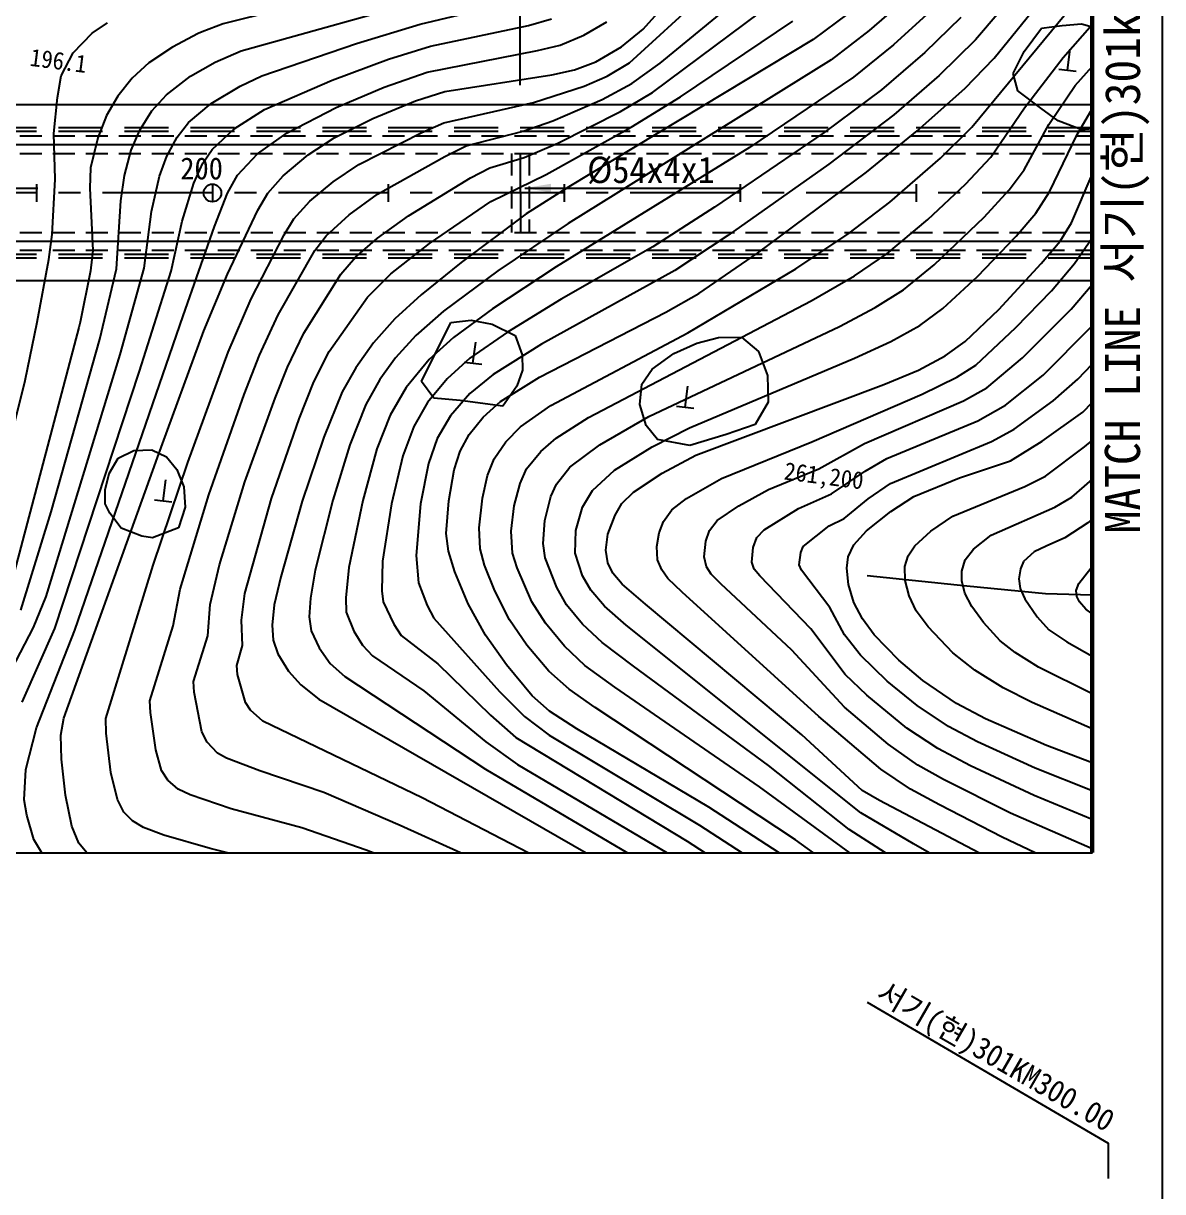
# Model space of a CAD drawing. Header units: millimetres. Extents: x 1510 to 2306, y 1103 to 1807.
# Drawn here: x 2176.4 to 2305.9, y 1363.4 to 1496.2 of the extents above; entities that cross this region are included whole.
import ezdxf
from ezdxf.enums import TextEntityAlignment as Align
from ezdxf.xclip import XClip

# ---------------------------------------------------------------- set-up
doc = ezdxf.new("R2010")
doc.units = ezdxf.units.MM
doc.header["$LTSCALE"] = 10
doc.header["$MEASUREMENT"] = 0
doc.header["$XCLIPFRAME"] = 2
for name, pattern in [('A-CENTR01', [2, 1.25, -0.25, 0.25, -0.25]), ('CENTER', [2, 1.25, -0.25, 0.25, -0.25]), ('DASHED', [0.75, 0.5, -0.25]), ('HIDDEN', [0.375, 0.25, -0.125])]:
    doc.linetypes.add(name, pattern=pattern)
for name, color, linetype in [('TN-MACL', 6, 'A-CENTR01'), ('TZ-BASE', 253, 'Continuous'), ('TZ-CABL', 4, 'Continuous'), ('TZ-LEAL', 1, 'Continuous'), ('TZ-LEAT', 3, 'Continuous')]:
    doc.layers.add(name, color=color, linetype=linetype)
doc.layers.add('TX-PAPR', color=2, linetype='Continuous', plot=False)
doc.styles.add('HANA', font='GulimChe.ttf')
doc.styles.get("Standard").update_dxf_attribs({"font": 'GulimChe.ttf'})
doc.linetypes.add('ZIGZAG', pattern='A,0.0001,-0.2,[131,ltypeshp.shx,S=0.2,R=0,X=-0.2,Y=0],-0.4,[131,ltypeshp.shx,S=0.2,R=180,X=0.2,Y=0],-0.2', length=0.8001)
doc.dimstyles.get("Standard").update_dxf_attribs({"dimtxt": 0.18, "dimasz": 0.18, "dimexe": 0.18, "dimexo": 0.0625, "dimgap": 0.09, "dimtad": 0, "dimtih": 1, "dimtoh": 1, "dimdec": 4, "dimzin": 0, "dimdsep": 46, "dimtxsty": 'Standard', "dimcen": 0.09, "dimadec": 0, "dimazin": 0, "dimtfac": 1, "dimtdec": 4, "dimtofl": 0, "dimtmove": 0, "dimatfit": 3, "dimfxl": 0, "dimtolj": 1, "dimtzin": 0, "dimarcsym": 0})

# ---------------------------------------------------------------- blocks, each defined once
blk = doc.blocks.new('JD-DHDH6EF4KJ')
at = {"layer": 'TZ-BASE'}
for p, q in [((650.91, 14.74, 188), (670.45, 30.84, 188)), ((648.95, 18.62, 190), (657.01, 27.56, 190)), ((626.15, 25.45, 195), (601.24, 19.24, 195)), ((647.41, 14.79, 189), (658.84, 25.27, 189)), ((603.26, 16.15, 194), (633.25, 24.53, 194)), ((686.33, 7.49, 179), (700, 24.05, 179)), ((688.87, 15.33, 180), (696.03, 24.14, 180)), ((680.16, 23.27, 184), (674.64, 18.46, 184)), ((623.62, 19.19, 193), (634.63, 21.8, 193)), ((650.02, 11.42, 187), (664.14, 21.92, 187)), ((682.45, 21.42, 183), (677.42, 16.84, 183)), ((672.26, 20.41, 185), (668.28, 17.46, 185)), ((685.07, 19.94, 182), (680.98, 15.95, 182)), ((689.42, 20.57, 181), (686.73, 17.39, 181)), ((586.32, 18.17, 196), (588.08, 19.32, 196)), ((601.24, 19.24, 195), (598.85, 18.3, 195)), ((616.38, 17, 193), (623.62, 19.19, 193)), ((624.81, 16.68, 192), (635.92, 19.02, 192)), ((635.92, 19.02, 192), (638.54, 19.79, 192)), ((642.23, 17.92, 191), (644.83, 19.44, 191)), ((646.49, 16.62, 190), (648.95, 18.62, 190)), ((653.2, 10.94, 186), (665.97, 19.54, 186)), ((692.26, 16.09, 177.11), (694.24, 18.75, 177.11)), ((694.24, 18.75, 177.11), (696.6, 19.02, 177.11)), ((696.6, 19.02, 177.11), (698.79, 19.24, 177.11)), ((696.73, 15.41, 178), (700, 19.16, 178)), ((698.79, 19.24, 177.11), (700, 18.89, 177.11)), ((584.19, 15.91, 196), (586.32, 18.17, 196)), ((598.38, 18.12, 195), (595.46, 16.57, 195)), ((598.85, 18.3, 195), (598.38, 18.12, 195)), ((639.53, 16.81, 191), (642.23, 17.92, 191)), ((668.28, 17.46, 185), (640.5, 0.69, 185)), ((674.64, 18.46, 184), (670.33, 15.15, 184)), ((686.73, 17.39, 181), (682.62, 13.36, 181)), ((595.46, 16.57, 195), (592.78, 14.81, 195)), ((600.3, 14.86, 194), (603.26, 16.15, 194)), ((605.63, 13.3, 193), (616.38, 17, 193)), ((620.02, 15.21, 192), (624.81, 16.68, 192)), ((624.43, 13.74, 191), (636.96, 16.18, 191)), ((636.96, 16.18, 191), (639.53, 16.81, 191)), ((643.59, 14.9, 190), (646.49, 16.62, 190)), ((677.42, 16.84, 183), (672.88, 13.17, 183)), ((680.98, 15.95, 182), (676.05, 11.72, 182)), ((691.02, 13.58, 177.11), (692.26, 16.09, 177.11)), ((697.21, 13.96, 176.77), (697.52, 16.34, 176.77)), ((582.82, 13.33, 196), (584.19, 15.91, 196)), ((592.78, 14.81, 195), (590.88, 13.06, 195)), ((597.51, 13.26, 194), (600.3, 14.86, 194)), ((613.63, 12.83, 192), (620.02, 15.21, 192)), ((670.33, 15.15, 184), (640.45, -3.49, 184)), ((641.15, 13.98, 190), (643.59, 14.9, 190)), ((644.87, 13.28, 189), (647.41, 14.79, 189)), ((647.69, 12.45, 188), (650.91, 14.74, 188)), ((685.52, 11.87, 180), (688.87, 15.33, 180)), ((692.33, 9.67, 178), (696.73, 15.41, 178)), ((582.39, 10.85, 196), (582.82, 13.33, 196)), ((603.14, 12.13, 193), (605.63, 13.3, 193)), ((619.52, 12.03, 191), (624.43, 13.74, 191)), ((626.43, 11.55, 190), (638.57, 13.41, 190)), ((638.57, 13.41, 190), (641.15, 13.98, 190)), ((682.62, 13.36, 181), (677.46, 8.89, 181)), ((691.54, 11.59, 177.11), (691.02, 13.58, 177.11)), ((696.22, 14.09, 176.77), (698.2, 13.84, 176.77)), ((698.09, 12.23, 177), (700, 14.36, 177)), ((590.88, 13.06, 195), (589.25, 10.99, 195)), ((594.79, 11.17, 194), (597.51, 13.26, 194)), ((599.87, 10.17, 193), (603.14, 12.13, 193)), ((605.93, 9.49, 192), (613.63, 12.83, 192)), ((614.08, 9.71, 191), (619.52, 12.03, 191)), ((636.49, 10.29, 189), (642.27, 12.14, 189)), ((642.27, 12.14, 189), (644.87, 13.28, 189)), ((644.3, 10.62, 188), (647.69, 12.45, 188)), ((672.88, 13.17, 183), (661.05, 5.15, 183)), ((695.1, 7.79, 177), (698.09, 12.23, 177)), ((581.98, 6.76, 196), (582.39, 10.85, 196)), ((589.25, 10.99, 195), (587.98, 8.79, 195)), ((593.11, 9.32, 194), (594.79, 11.17, 194)), ((623.09, 10.46, 190), (626.43, 11.55, 190)), ((646.41, 9.27, 187), (650.02, 11.42, 187)), ((647.61, 7.48, 186), (653.2, 10.94, 186)), ((676.05, 11.72, 182), (669.55, 6.89, 182)), ((680.1, 7.05, 180), (685.52, 11.87, 180)), ((694.19, 9.65, 177.11), (691.54, 11.59, 177.11)), ((700, 10), (429.86, 10)), ((700, 10), (429.86, 10)), ((591.74, 7.12, 194), (593.11, 9.32, 194)), ((597.29, 8.01, 193), (599.87, 10.17, 193)), ((602.48, 7.27, 192), (605.93, 9.49, 192)), ((608.49, 6.85, 191), (614.08, 9.71, 191)), ((618.25, 8.48, 190), (623.09, 10.46, 190)), ((626.31, 7.98, 189), (636.49, 10.29, 189)), ((638.71, 8.2, 188), (644.3, 10.62, 188)), ((688.49, 4.06, 178), (692.33, 9.67, 178)), ((696.13, 8.18, 177.11), (694.19, 9.65, 177.11)), ((698.26, 6.55, 176), (700, 9.55, 176)), ((587.98, 8.79, 195), (586.99, 6.26, 195)), ((595.98, 6.35, 193), (597.29, 8.01, 193)), ((613.83, 6.27, 190), (618.25, 8.48, 190)), ((623.8, 6.86, 189), (626.31, 7.98, 189)), ((635.31, 7.04, 188), (638.71, 8.2, 188)), ((639.27, 5.66, 187), (646.41, 9.27, 187)), ((677.46, 8.89, 181), (670.08, 3.28, 181)), ((698.83, 7.18, 177.11), (696.13, 8.18, 177.11)), ((582.12, 1.57, 196), (581.98, 6.76, 196)), ((590.77, 4.85, 194), (591.74, 7.12, 194)), ((599.96, 4.95, 192), (602.48, 7.27, 192)), ((605.14, 4.43, 191), (608.49, 6.85, 191)), ((616.66, 3.24, 189), (623.8, 6.86, 189)), ((628.84, 5.35, 188), (635.31, 7.04, 188)), ((637.96, 2.11, 186), (647.61, 7.48, 186)), ((669.55, 6.89, 182), (657.09, -1.62, 182)), ((674.35, 2.35, 180), (680.1, 7.05, 180)), ((682.76, 3.95, 179), (686.33, 7.49, 179)), ((692.26, 2.62, 177), (695.1, 7.79, 177)), ((700, 7.3, 177.11), (698.83, 7.18, 177.11)), ((586.99, 6.26, 195), (586.13, 2.85, 195)), ((594.81, 4.2, 193), (595.98, 6.35, 193)), ((610.9, 4.32, 190), (613.83, 6.27, 190)), ((626.41, 4.16, 188), (628.84, 5.35, 188)), ((635.45, 4.04, 187), (639.27, 5.66, 187)), ((695.17, 0.12, 176), (698.26, 6.55, 176)), ((590, 1.97, 194), (590.77, 4.85, 194)), ((593.99, 1.89, 193), (594.81, 4.2, 193)), ((598.92, 3.37, 192), (599.96, 4.95, 192)), ((602.84, 2.04, 191), (605.14, 4.43, 191)), ((608.05, 1.95, 190), (610.9, 4.32, 190)), ((618.77, -0.14, 188), (626.41, 4.16, 188)), ((631.54, 2.85, 187), (635.45, 4.04, 187)), ((661.05, 5.15, 183), (639.09, -8.41, 183)), ((685.62, 0.98, 178), (688.49, 4.06, 178)), ((586.13, 2.85, 195), (586.05, 0.54, 195)), ((597.88, 1.11, 192), (598.92, 3.37, 192)), ((613.73, 1.28, 189), (616.66, 3.24, 189)), ((629.35, 1.73, 187), (631.54, 2.85, 187)), ((670.08, 3.28, 181), (658.6, -4.83, 181)), ((677.02, -1.03, 179), (682.76, 3.95, 179)), ((581.77, -4.72, 196), (582.12, 1.57, 196)), ((589.6, -0.89, 194), (590, 1.97, 194)), ((593.09, -2.09, 193), (593.99, 1.89, 193)), ((601.7, -0.03, 191), (602.84, 2.04, 191)), ((606.32, -0.02, 190), (608.05, 1.95, 190)), ((622.29, -2.59, 187), (629.35, 1.73, 187)), ((631.66, -0.98, 186), (637.96, 2.11, 186)), ((661.95, -6.85, 180), (674.35, 2.35, 180)), ((690.56, 0.34, 177), (692.26, 2.62, 177)), ((697.66, -3.41, 175), (700, 2.11, 175)), ((580, 1), (580, -1)), ((586.05, 0.54, 195), (586.41, -6.55, 195)), ((596.58, -3.19, 192), (597.88, 1.11, 192)), ((600, 1), (600, -1)), ((611.09, -0.93, 189), (613.73, 1.28, 189)), ((620, 1), (620, -1)), ((640.5, 0.69, 185), (635.68, -2.38, 185)), ((640, 1), (640, -1)), ((660, 1), (660, -1)), ((680, 1), (680, -1)), ((681.31, -3.03, 178), (685.62, 0.98, 178)), ((687.75, -2.74, 177), (690.56, 0.34, 177)), ((693.62, -2.28, 176), (695.17, 0.12, 176)), ((589.11, -8.63, 194), (589.6, -0.89, 194)), ((600.24, -3.81, 191), (601.7, -0.03, 191)), ((605.18, -1.97, 190), (606.32, -0.02, 190)), ((609.24, -2.96, 189), (611.09, -0.93, 189)), ((615.56, -2.47, 188), (618.77, -0.14, 188)), ((624.69, -5.73, 186), (631.66, -0.98, 186)), ((672.38, -4.58, 179), (677.02, -1.03, 179)), ((592.23, -8.55, 193), (593.09, -2.09, 193)), ((601.73, -9.23, 190), (605.18, -1.97, 190)), ((612.93, -4.87, 188), (615.56, -2.47, 188)), ((618.75, -5.13, 187), (622.29, -2.59, 187)), ((635.68, -2.38, 185), (628.29, -7.89, 185)), ((657.09, -1.62, 182), (650.07, -6.11, 182)), ((691.38, -4.93, 176), (693.62, -2.28, 176)), ((595.3, -8.91, 192), (596.58, -3.19, 192)), ((596.66, -13.96, 191), (600.24, -3.81, 191)), ((608.15, -4.78, 189), (609.24, -2.96, 189)), ((640.45, -3.49, 184), (632.43, -8.85, 184)), ((676.66, -6.93, 178), (681.31, -3.03, 178)), ((682.04, -8.19, 177), (687.75, -2.74, 177)), ((696.36, -5.48, 175), (697.66, -3.41, 175)), ((581.41, -7.55, 196), (581.77, -4.72, 196)), ((604.41, -12.03, 189), (608.15, -4.78, 189)), ((611.63, -6.55, 188), (612.93, -4.87, 188)), ((616.27, -7.3, 187), (618.75, -5.13, 187)), ((658.6, -4.83, 181), (652.56, -8.8, 181)), ((666.32, -8.64, 179), (672.38, -4.58, 179)), ((686.97, -9.51, 176), (691.38, -4.93, 176)), ((698, -8.01, 174), (700, -5.12, 174)), ((586.41, -6.55, 195), (586.16, -8.85, 195)), ((607.47, -13.87, 188), (611.63, -6.55, 188)), ((620.27, -9.19, 186), (624.69, -5.73, 186)), ((650.07, -6.11, 182), (639.63, -12.06, 182)), ((694.21, -8.01, 175), (696.36, -5.48, 175)), ((580.1, -14.68, 196), (581.41, -7.55, 196)), ((614.61, -9.23, 187), (616.27, -7.3, 187)), ((628.29, -7.89, 185), (623.72, -11.58, 185)), ((655.29, -11.43, 180), (661.95, -6.85, 180)), ((672.99, -9.43, 178), (676.66, -6.93, 178)), ((586.16, -8.85, 195), (584.96, -14.68, 195)), ((587.22, -16.61, 194), (589.11, -8.63, 194)), ((589.51, -18.35, 193), (592.23, -8.55, 193)), ((591.71, -20.26, 192), (595.3, -8.91, 192)), ((599.01, -15.69, 190), (601.73, -9.23, 190)), ((610.4, -15.95, 187), (614.61, -9.23, 187)), ((617.62, -11.85, 186), (620.27, -9.19, 186)), ((632.43, -8.85, 184), (626.29, -13.44, 184)), ((639.09, -8.41, 183), (631.83, -13.16, 183)), ((652.56, -8.8, 181), (637.41, -17.2, 181)), ((654.03, -15.92, 179), (666.32, -8.64, 179)), ((678.57, -11, 177), (682.04, -8.19, 177)), ((689.38, -13.24, 175), (694.21, -8.01, 175)), ((695.4, -11.13, 174), (698, -8.01, 174)), ((700, -10), (429.43, -10)), ((700, -10), (429.43, -10)), ((668.08, -12.26, 178), (672.99, -9.43, 178)), ((683.05, -13.13, 176), (686.97, -9.51, 176)), ((697.61, -13.22, 173), (700, -10.39, 173)), ((613.29, -18.04, 186), (617.62, -11.85, 186)), ((623.72, -11.58, 185), (620.74, -14.3, 185)), ((651.56, -13.55, 180), (655.29, -11.43, 180)), ((675.33, -13.04, 177), (678.57, -11, 177)), ((691.35, -15.28, 174), (695.4, -11.13, 174)), ((601.79, -18.11, 189), (604.41, -12.03, 189)), ((631.83, -13.16, 183), (627.39, -16.43, 183)), ((639.63, -12.06, 182), (633.55, -15.81, 182)), ((642.76, -25.51, 178), (668.08, -12.26, 178)), ((671.27, -15.17, 177), (675.33, -13.04, 177)), ((680.43, -15.05, 176), (683.05, -13.13, 176)), ((685.59, -16.88, 175), (689.38, -13.24, 175)), ((692.1, -18.75, 173), (697.61, -13.22, 173)), ((584.38, -49.72, 191), (596.66, -13.96, 191)), ((605.36, -18.43, 188), (607.47, -13.87, 188)), ((620.74, -14.3, 185), (618.31, -17.04, 185)), ((626.29, -13.44, 184), (623.14, -16.2, 184)), ((627.11, -14.73, 179.95), (629.4, -14.46, 179.95)), ((629.4, -14.46, 179.95), (631.8, -14.91, 179.95)), ((637.18, -20.94, 180), (651.56, -13.55, 180)), ((584.83, -15.3, 195), (577.15, -44.27, 195)), ((578.73, -21.32, 196), (580.1, -14.68, 196)), ((584.96, -14.68, 195), (584.83, -15.3, 195)), ((593.75, -30.06, 190), (599.01, -15.69, 190)), ((623.78, -21.42, 179.95), (627.11, -14.73, 179.95)), ((633.55, -15.81, 182), (629.28, -18.79, 182)), ((631.8, -14.91, 179.95), (634.42, -16.2, 179.95)), ((638.48, -24.17, 179), (654.03, -15.92, 179)), ((649.62, -25.41, 177), (671.27, -15.17, 177)), ((677.14, -16.89, 176), (680.43, -15.05, 176)), ((686.8, -19.56, 174), (691.35, -15.28, 174)), ((694.42, -20.71, 172), (699.82, -15.31, 172)), ((699.82, -15.31, 172), (700, -15.1, 172)), ((581.67, -36.26, 194), (587.22, -16.61, 194)), ((608.52, -19.8, 187), (610.4, -15.95, 187)), ((618.31, -17.04, 185), (616.29, -19.87, 185)), ((623.14, -16.2, 184), (620.83, -18.75, 184)), ((627.39, -16.43, 183), (624.65, -18.93, 183)), ((629.62, -19.35, 182.29), (629.93, -16.97, 182.29)), ((637.41, -17.2, 181), (631.92, -20.64, 181)), ((634.42, -16.2, 179.95), (635.2, -18.41, 179.95)), ((652.47, -18.25, 175.07), (655.05, -17.09, 175.07)), ((655.05, -17.09, 175.07), (657.54, -16.42, 175.07)), ((657.54, -16.42, 175.07), (660.13, -16.41, 175.07)), ((660.13, -16.41, 175.07), (662.06, -18.01, 175.07)), ((672.98, -18.79, 176), (677.14, -16.89, 176)), ((683.29, -18.53, 175), (685.59, -16.88, 175)), ((581.1, -45.89, 193), (589.51, -18.35, 193)), ((597.19, -30.65, 189), (601.79, -18.11, 189)), ((603.63, -22.92, 188), (605.36, -18.43, 188)), ((611.53, -21.48, 186), (613.29, -18.04, 186)), ((635.2, -18.41, 179.95), (635.27, -20.13, 179.95)), ((649.99, -20.02, 175.07), (652.47, -18.25, 175.07)), ((662.06, -18.01, 175.07), (663.09, -20.74, 175.07)), ((680.26, -20.14, 175), (683.29, -18.53, 175)), ((607.12, -23.32, 187), (608.52, -19.8, 187)), ((616.29, -19.87, 185), (614.77, -22.61, 185)), ((620.83, -18.75, 184), (619.03, -21.19, 184)), ((624.65, -18.93, 183), (622.03, -22.1, 183)), ((629.28, -18.79, 182), (626.68, -21.13, 182)), ((628.63, -19.22, 182.29), (630.61, -19.48, 182.29)), ((654.22, -26.7, 176), (672.98, -18.79, 176)), ((684.62, -20.95, 174), (686.8, -19.56, 174)), ((688.02, -22.15, 173), (692.1, -18.75, 173)), ((698.37, -21.15, 171), (700, -19.45, 171)), ((582.09, -49.51, 192), (591.71, -20.26, 192)), ((619.03, -21.19, 184), (617.44, -24.05, 184)), ((626.68, -21.13, 182), (624.46, -23.83, 182)), ((631.92, -20.64, 181), (629.27, -22.8, 181)), ((632.74, -23.71, 180), (637.18, -20.94, 180)), ((635.27, -20.13, 179.95), (634.62, -21.96, 179.95)), ((648.81, -21.73, 175.07), (649.99, -20.02, 175.07)), ((663.09, -20.74, 175.07), (663.16, -23.78, 175.07)), ((676.33, -21.77, 175), (680.26, -20.14, 175)), ((680.69, -22.86, 174), (684.62, -20.95, 174)), ((690.16, -24.14, 172), (694.42, -20.71, 172)), ((695.59, -23.63, 171), (698.37, -21.15, 171)), ((573.92, -40.56, 196), (578.73, -21.32, 196)), ((609.88, -25.67, 186), (611.53, -21.48, 186)), ((622.03, -22.1, 183), (620.19, -25.25, 183)), ((625.18, -23.32, 179.95), (623.78, -21.42, 179.95)), ((634.62, -21.96, 179.95), (633.02, -24.23, 179.95)), ((648.59, -24.04, 175.07), (648.81, -21.73, 175.07)), ((653.74, -24.35, 176.27), (654.05, -21.97, 176.27)), ((654.96, -29.82, 175), (676.33, -21.77, 175)), ((685.37, -23.63, 173), (688.02, -22.15, 173)), ((599.6, -34.3, 188), (603.63, -22.92, 188)), ((603.7, -32.85, 187), (607.12, -23.32, 187)), ((614.77, -22.61, 185), (612.65, -27.76, 185)), ((624.46, -23.83, 182), (622.88, -26.56, 182)), ((628.15, -23.61, 179.95), (625.18, -23.32, 179.95)), ((629.27, -22.8, 181), (627.05, -25.35, 181)), ((633.02, -24.23, 179.95), (628.15, -23.61, 179.95)), ((630.78, -25.48, 180), (632.74, -23.71, 180)), ((663.16, -23.78, 175.07), (661.69, -26.31, 175.07)), ((668.15, -28.28, 174), (680.69, -22.86, 174)), ((674.11, -28.48, 173), (685.37, -23.63, 173)), ((691.14, -26.87, 171), (695.59, -23.63, 171)), ((698.95, -24.91, 170), (700, -23.83, 170)), ((617.44, -24.05, 184), (615.61, -28.65, 184)), ((635.01, -26.58, 179), (638.48, -24.17, 179)), ((649.32, -26.45, 175.07), (648.59, -24.04, 175.07)), ((652.75, -24.22, 176.27), (654.73, -24.47, 176.27)), ((687.02, -25.92, 172), (690.16, -24.14, 172)), ((694.33, -28.22, 170), (698.95, -24.91, 170)), ((606.71, -34.73, 186), (609.88, -25.67, 186)), ((620.19, -25.25, 183), (618.69, -29.1, 183)), ((622.88, -26.56, 182), (621.64, -29.88, 182)), ((627.05, -25.35, 181), (625.55, -27.9, 181)), ((629.19, -27.45, 180), (630.78, -25.48, 180)), ((639.08, -27.87, 178), (642.76, -25.51, 178)), ((644.04, -28.63, 177), (649.62, -25.41, 177)), ((650.59, -28.02, 175.07), (649.32, -26.45, 175.07)), ((661.69, -26.31, 175.07), (658.41, -27.47, 175.07)), ((676.67, -30.18, 172), (687.02, -25.92, 172)), ((612.65, -27.76, 185), (610.2, -35.04, 185)), ((628.15, -29.37, 180), (629.19, -27.45, 180)), ((633.34, -28.29, 179), (635.01, -26.58, 179)), ((637.32, -29.38, 178), (639.08, -27.87, 178)), ((650.01, -28.86, 176), (654.22, -26.7, 176)), ((658.41, -27.47, 175.07), (654.29, -28.72, 175.07)), ((688.56, -28.25, 171), (691.14, -26.87, 171)), ((591.07, -29.29, 189.15), (593.1, -29.19, 189.15)), ((593.1, -29.19, 189.15), (594.77, -29.99, 189.15)), ((615.61, -28.65, 184), (613.71, -34.94, 184)), ((618.69, -29.1, 183), (617.1, -34.96, 183)), ((625.55, -27.9, 181), (624.57, -30.74, 181)), ((632.03, -30.22, 179), (633.34, -28.29, 179)), ((640.64, -31.19, 177), (644.04, -28.63, 177)), ((645.72, -31.53, 176), (650.01, -28.86, 176)), ((654.29, -28.72, 175.07), (650.59, -28.02, 175.07)), ((657.86, -32.46, 174), (668.15, -28.28, 174)), ((668.92, -31.38, 173), (674.11, -28.48, 173)), ((677.07, -33.04, 171), (688.56, -28.25, 171)), ((690.74, -30.45, 170), (694.33, -28.22, 170)), ((694.71, -32.2, 169), (699.14, -28.87, 169)), ((699.14, -28.87, 169), (700, -28.14, 169)), ((583.13, -59.71, 190), (593.75, -30.06, 190)), ((588.25, -31.89, 189.15), (589.29, -30.16, 189.15)), ((589.29, -30.16, 189.15), (591.07, -29.29, 189.15)), ((594.77, -29.99, 189.15), (595.95, -31.43, 189.15)), ((621.64, -29.88, 182), (620.36, -35.33, 182)), ((627.5, -31.46, 180), (628.15, -29.37, 180)), ((631.28, -32.13, 179), (632.03, -30.22, 179)), ((635.72, -31.38, 178), (637.32, -29.38, 178)), ((651.12, -31.87, 175), (654.96, -29.82, 175)), ((674.22, -31.61, 172), (676.67, -30.18, 172)), ((684.91, -32.37, 170), (690.74, -30.45, 170)), ((593.25, -42.33, 189), (597.19, -30.65, 189)), ((595.95, -31.43, 189.15), (596.74, -33.39, 189.15)), ((624.57, -30.74, 181), (623.65, -35.35, 181)), ((626.88, -34.99, 180), (627.5, -31.46, 180)), ((634.98, -33.02, 178), (635.72, -31.38, 178)), ((639.1, -33.1, 177), (640.64, -31.19, 177)), ((643.19, -33.83, 176), (645.72, -31.53, 176)), ((647.86, -34.01, 175), (651.12, -31.87, 175)), ((663.23, -33.73, 173), (668.92, -31.38, 173)), ((670.38, -34.19, 172), (674.22, -31.61, 172)), ((587.82, -33.74, 189.15), (588.25, -31.89, 189.15)), ((594.41, -35.01, 189.84), (594.72, -32.63, 189.84)), ((600.8, -42.27, 187), (603.7, -32.85, 187)), ((630.72, -34.68, 179), (631.28, -32.13, 179)), ((634.32, -35.56, 178), (634.98, -33.02, 178)), ((638.48, -34.5, 177), (639.1, -33.1, 177)), ((653.89, -34.74, 174), (657.86, -32.46, 174)), ((674.53, -34.77, 171), (677.07, -33.04, 171)), ((679.75, -34.51, 170), (684.91, -32.37, 170)), ((692.34, -33.36, 169), (694.71, -32.2, 169)), ((697.71, -34.59, 168), (700, -32.59, 168)), ((587.8, -35.33, 189.15), (587.82, -33.74, 189.15)), ((596.32, -45.03, 188), (599.6, -34.3, 188)), ((596.74, -33.39, 189.15), (596.9, -35.72, 189.15)), ((637.78, -37.22, 177), (638.48, -34.5, 177)), ((642.07, -35.72, 176), (643.19, -33.83, 176)), ((646.56, -35.3, 175), (647.86, -34.01, 175)), ((659.86, -35.57, 173), (663.23, -33.73, 173)), ((666.61, -35.88, 172), (670.38, -34.19, 172)), ((677.13, -36.2, 170), (679.75, -34.51, 170)), ((684.17, -36.74, 169), (692.34, -33.36, 169)), ((588.36, -36.41, 189.15), (587.8, -35.33, 189.15)), ((593.42, -34.88, 189.84), (595.4, -35.13, 189.84)), ((596.9, -35.72, 189.15), (596.14, -38.08, 189.15)), ((603.68, -45.54, 186), (606.71, -34.73, 186)), ((610.2, -35.04, 185), (607.77, -43.63, 185)), ((613.71, -34.94, 184), (611.7, -42.89, 184)), ((617.1, -34.96, 183), (615.5, -42.56, 183)), ((620.36, -35.33, 182), (619.35, -41.84, 182)), ((623.65, -35.35, 181), (623.15, -41.22, 181)), ((626.57, -38.72, 180), (626.88, -34.99, 180)), ((630.34, -38.08, 179), (630.72, -34.68, 179)), ((633.98, -38.46, 178), (634.32, -35.56, 178)), ((641.33, -38.37, 176), (642.07, -35.72, 176)), ((645.79, -36.63, 175), (646.56, -35.3, 175)), ((652.23, -36.04, 174), (653.89, -34.74, 174)), ((657.38, -37.24, 173), (659.86, -35.57, 173)), ((671.8, -36.99, 171), (674.53, -34.77, 171)), ((688.51, -38.91, 168), (695.78, -35.71, 168)), ((695.78, -35.71, 168), (697.71, -34.59, 168)), ((578.21, -47.41, 194), (581.67, -36.26, 194)), ((589.64, -38.12, 189.15), (588.36, -36.41, 189.15)), ((644.97, -38.79, 175), (645.79, -36.63, 175)), ((651.27, -37.36, 174), (652.23, -36.04, 174)), ((662.74, -38.29, 172), (666.61, -35.88, 172)), ((670.11, -37.85, 171), (671.8, -36.99, 171)), ((674.34, -38.41, 170), (677.13, -36.2, 170)), ((681.67, -38.44, 169), (684.17, -36.74, 169)), ((700, -37.07, 167), (699.5, -37.5, 167)), ((591.98, -39.02, 189.15), (589.64, -38.12, 189.15)), ((596.14, -38.08, 189.15), (593.21, -39.21, 189.15)), ((630.45, -40.47, 179), (630.34, -38.08, 179)), ((634.12, -40.94, 178), (633.98, -38.46, 178)), ((637.6, -39.84, 177), (637.78, -37.22, 177)), ((641.24, -40.93, 176), (641.33, -38.37, 176)), ((650.79, -38.63, 174), (651.27, -37.36, 174)), ((656.11, -39.57, 173), (656.52, -38.37, 173)), ((656.52, -38.37, 173), (657.38, -37.24, 173)), ((661.89, -39.18, 172), (662.74, -38.29, 172)), ((667.15, -40.18, 171), (670.11, -37.85, 171)), ((672.93, -39.99, 170), (674.34, -38.41, 170)), ((679.84, -40.11, 169), (681.67, -38.44, 169)), ((699.5, -37.5, 167), (696.91, -39.22, 167)), ((593.21, -39.21, 189.15), (591.98, -39.02, 189.15)), ((626.83, -40.74, 180), (626.57, -38.72, 180)), ((644.71, -40.59, 175), (644.97, -38.79, 175)), ((650.53, -40.19, 174), (650.79, -38.63, 174)), ((655.91, -41.37, 173), (656.11, -39.57, 173)), ((661.48, -40.29, 172), (661.89, -39.18, 172)), ((686.51, -40.49, 168), (688.51, -38.91, 168)), ((696.91, -39.22, 167), (694.78, -40.14, 167)), ((627.56, -43.06, 180), (626.83, -40.74, 180)), ((630.94, -42.31, 179), (630.45, -40.47, 179)), ((634.66, -42.63, 178), (634.12, -40.94, 178)), ((637.84, -41.48, 177), (637.6, -39.84, 177)), ((642.07, -43.52, 176), (641.24, -40.93, 176)), ((644.94, -42.04, 175), (644.71, -40.59, 175)), ((650.6, -41.71, 174), (650.53, -40.19, 174)), ((661.33, -41.98, 172), (661.48, -40.29, 172)), ((666.72, -42.29, 171), (666.88, -40.89, 171)), ((666.88, -40.89, 171), (667.15, -40.18, 171)), ((672.28, -41.37, 170), (672.93, -39.99, 170)), ((679.08, -41.27, 169), (679.84, -40.11, 169)), ((685.59, -41.69, 168), (686.51, -40.49, 168)), ((693.43, -40.78, 167), (692.21, -41.9, 167)), ((694.78, -40.14, 167), (693.43, -40.78, 167)), ((587.88, -59.75, 189), (593.25, -42.33, 189)), ((599.76, -46.79, 187), (600.8, -42.27, 187)), ((619.35, -41.84, 182), (619.27, -45.22, 182)), ((623.15, -41.22, 181), (623.42, -44.33, 181)), ((632.11, -45.24, 179), (630.94, -42.31, 179)), ((639.14, -44.86, 177), (637.84, -41.48, 177)), ((645.52, -43.22, 175), (644.94, -42.04, 175)), ((651.08, -42.85, 174), (650.6, -41.71, 174)), ((656.17, -42.5, 173), (655.91, -41.37, 173)), ((656.71, -43.32, 173), (656.17, -42.5, 173)), ((661.59, -42.75, 172), (661.33, -41.98, 172)), ((666.98, -42.87, 171), (666.72, -42.29, 171)), ((672.11, -42.65, 170), (672.28, -41.37, 170)), ((678.72, -42.47, 169), (679.08, -41.27, 169)), ((678.75, -44.05, 169), (678.72, -42.47, 169)), ((685.2, -42.99, 168), (685.59, -41.69, 168)), ((692.21, -41.9, 167), (691.85, -42.73, 167)), ((607.77, -43.63, 185), (607.04, -46.84, 185)), ((611.7, -42.89, 184), (611.14, -46.08, 184)), ((615.5, -42.56, 183), (615.15, -46.04, 183)), ((629.09, -46.72, 180), (627.56, -43.06, 180)), ((636.33, -46.48, 178), (634.66, -42.63, 178)), ((643.01, -45.17, 176), (642.07, -43.52, 176)), ((646.57, -44.46, 175), (645.52, -43.22, 175)), ((651.79, -43.81, 174), (651.08, -42.85, 174)), ((653.42, -45.4, 174), (651.79, -43.81, 174)), ((657.79, -44.44, 173), (656.71, -43.32, 173)), ((662.22, -43.52, 172), (661.59, -42.75, 172)), ((668.03, -49.55, 172), (662.22, -43.52, 172)), ((670.2, -47.12, 171), (666.98, -42.87, 171)), ((672.31, -44.51, 170), (672.11, -42.65, 170)), ((685.77, -44.69, 166.91), (674.43, -43.52, 166.91)), ((685.21, -44.08, 168), (685.2, -42.99, 168)), ((691.85, -42.73, 167), (691.66, -43.87, 167)), ((698.51, -44.38, 166), (699.84, -42.66, 166)), ((699.84, -42.66, 166), (700, -42.5, 166)), ((595.55, -49.21, 188), (596.32, -45.03, 188)), ((623.42, -44.33, 181), (624.41, -46.89, 181)), ((640.27, -46.81, 177), (639.14, -44.86, 177)), ((649.23, -46.75, 175), (646.57, -44.46, 175)), ((665.86, -51.98, 173), (657.79, -44.44, 173)), ((672.93, -46.55, 170), (672.31, -44.51, 170)), ((679.19, -45.79, 169), (678.75, -44.05, 169)), ((685.55, -45.5, 168), (685.21, -44.08, 168)), ((694.71, -45.57, 166.91), (685.77, -44.69, 166.91)), ((691.66, -43.87, 167), (691.83, -44.95, 167)), ((691.83, -44.95, 167), (692.37, -46.15, 167)), ((698.2, -45.19, 166), (698.51, -44.38, 166)), ((579.68, -49.41, 193), (581.1, -45.89, 193)), ((603.29, -48.58, 186), (603.68, -45.54, 186)), ((611.14, -46.08, 184), (611, -48.18, 184)), ((615.15, -46.04, 183), (615.22, -47.65, 183)), ((619.27, -45.22, 182), (619.43, -46.47, 182)), ((619.43, -46.47, 182), (620.61, -49.03, 182)), ((633.78, -48.53, 179), (632.11, -45.24, 179)), ((637.85, -48.89, 178), (636.33, -46.48, 178)), ((644.58, -46.97, 176), (643.01, -45.17, 176)), ((668.94, -59.51, 174), (653.42, -45.4, 174)), ((680.01, -47.5, 169), (679.19, -45.79, 169)), ((686.32, -47.03, 168), (685.55, -45.5, 168)), ((692.37, -46.15, 167), (693.76, -48.19, 167)), ((700, -45.74, 166.91), (694.71, -45.57, 166.91)), ((698.27, -45.88, 166), (698.2, -45.19, 166)), ((698.56, -46.5, 166), (698.27, -45.88, 166)), ((599.48, -50.34, 187), (599.76, -46.79, 187)), ((607.04, -46.84, 185), (606.79, -49.15, 185)), ((615.22, -47.65, 183), (616.09, -49.83, 183)), ((624.41, -46.89, 181), (625.17, -48.32, 181)), ((631.04, -50.28, 180), (629.09, -46.72, 180)), ((642.08, -49.02, 177), (640.27, -46.81, 177)), ((647.03, -49.13, 176), (644.58, -46.97, 176)), ((667.02, -61.59, 175), (649.23, -46.75, 175)), ((671.84, -50.24, 171), (670.2, -47.12, 171)), ((673.91, -48.43, 170), (672.93, -46.55, 170)), ((681.35, -49.32, 169), (680.01, -47.5, 169)), ((687.67, -48.84, 168), (686.32, -47.03, 168)), ((699.3, -47.33, 166), (698.56, -46.5, 166)), ((700, -47.85, 166), (699.3, -47.33, 166)), ((603.43, -51.46, 186), (603.29, -48.58, 186)), ((611, -48.18, 184), (611.24, -49.78, 184)), ((620.61, -49.03, 182), (621.46, -50.29, 182)), ((625.17, -48.32, 181), (632.65, -56.68, 181)), ((635.74, -51.4, 179), (633.78, -48.53, 179)), ((640.02, -51.52, 178), (637.85, -48.89, 178)), ((644.31, -51.1, 177), (642.08, -49.02, 177)), ((673.73, -70.47, 176), (647.03, -49.13, 176)), ((675.23, -50.22, 170), (673.91, -48.43, 170)), ((689.55, -50.91, 168), (687.67, -48.84, 168)), ((693.76, -48.19, 167), (695.09, -49.65, 167)), ((576.21, -56.03, 193), (579.68, -49.41, 193)), ((578.39, -57.88, 192), (582.09, -49.51, 192)), ((580.02, -60.82, 191), (584.38, -49.72, 191)), ((592.88, -57.72, 188), (595.55, -49.21, 188)), ((597.87, -55.52, 187), (599.48, -50.34, 187)), ((606.79, -49.15, 185), (606.92, -50.85, 185)), ((611.24, -49.78, 184), (612.14, -51.72, 184)), ((616.09, -49.83, 183), (617.06, -51.41, 183)), ((621.46, -50.29, 182), (625.62, -53.53, 182)), ((633.42, -53.65, 180), (631.04, -50.28, 180)), ((671.93, -54.74, 172), (668.03, -49.55, 172)), ((673.66, -52.54, 171), (671.84, -50.24, 171)), ((678.05, -53.13, 170), (675.23, -50.22, 170)), ((684.16, -52.29, 169), (681.35, -49.32, 169)), ((695.09, -49.65, 167), (697.11, -51.02, 167)), ((602.77, -53.73, 186), (603.43, -51.46, 186)), ((606.92, -50.85, 185), (607.44, -52.41, 185)), ((612.14, -51.72, 184), (613.4, -53.49, 184)), ((617.06, -51.41, 183), (618.2, -52.62, 183)), ((638.26, -54.36, 179), (635.74, -51.4, 179)), ((642.35, -53.7, 178), (640.02, -51.52, 178)), ((647.86, -53.81, 177), (644.31, -51.1, 177)), ((691.25, -52.23, 168), (689.55, -50.91, 168)), ((697.11, -51.02, 167), (700, -52.65, 167)), ((607.44, -52.41, 185), (608.64, -54.35, 185)), ((618.2, -52.62, 183), (624.02, -56.61, 183)), ((671.84, -58.44, 173), (665.86, -51.98, 173)), ((676.71, -55.51, 171), (673.66, -52.54, 171)), ((686.68, -54.26, 169), (684.16, -52.29, 169)), ((693.92, -53.89, 168), (691.25, -52.23, 168)), ((602.86, -54.75, 186), (602.77, -53.73, 186)), ((608.64, -54.35, 185), (610.07, -55.92, 185)), ((613.4, -53.49, 184), (615.07, -54.97, 184)), ((625.62, -53.53, 182), (631.62, -59.38, 182)), ((636.35, -57.16, 180), (633.42, -53.65, 180)), ((640.54, -56.41, 179), (638.26, -54.36, 179)), ((645.76, -56.19, 178), (642.35, -53.7, 178)), ((663.21, -65.09, 177), (647.86, -53.81, 177)), ((680.76, -55.41, 170), (678.05, -53.13, 170)), ((689.89, -56.27, 169), (686.68, -54.26, 169)), ((700, -56.93, 168), (693.92, -53.89, 168)), ((597.93, -56.76, 187), (597.87, -55.52, 187)), ((603.77, -57.93, 186), (602.86, -54.75, 186)), ((615.07, -54.97, 184), (631.04, -65.5, 184)), ((674.41, -57.09, 172), (671.93, -54.74, 172)), ((680.11, -58.27, 171), (676.71, -55.51, 171)), ((684.6, -58.02, 170), (680.76, -55.41, 170)), ((598.8, -61.25, 187), (597.93, -56.76, 187)), ((610.07, -55.92, 185), (612.09, -57.53, 185)), ((624.02, -56.61, 183), (631.09, -62.38, 183)), ((632.65, -56.68, 181), (635.47, -59.53, 181)), ((643.52, -58.49, 179), (640.54, -56.41, 179)), ((662.19, -67.5, 178), (645.76, -56.19, 178)), ((678.95, -60.83, 172), (674.41, -57.09, 172)), ((693.2, -57.93, 169), (689.89, -56.27, 169)), ((592.96, -59.06, 188), (592.88, -57.72, 188)), ((604.35, -58.78, 186), (603.77, -57.93, 186)), ((612.09, -57.53, 185), (650.82, -79.79, 185)), ((638.33, -58.9, 180), (636.35, -57.16, 180)), ((683.66, -60.66, 171), (680.11, -58.27, 171)), ((687.88, -59.79, 170), (684.6, -58.02, 170)), ((700, -60.93, 169), (693.2, -57.93, 169)), ((582.77, -61.64, 190), (583.13, -59.71, 190)), ((587.93, -61.42, 189), (587.88, -59.75, 189)), ((593.56, -63.32, 188), (592.96, -59.06, 188)), ((605.74, -60.04, 186), (604.35, -58.78, 186)), ((631.62, -59.38, 182), (634.51, -61.9, 182)), ((635.47, -59.53, 181), (638.27, -61.65, 181)), ((641.41, -60.93, 180), (638.33, -58.9, 180)), ((666.3, -73.52, 179), (643.52, -58.49, 179)), ((676, -65.51, 174), (668.94, -59.51, 174)), ((676.8, -62.65, 173), (671.84, -58.44, 173)), ((578.81, -65.53, 191), (580.02, -60.82, 191)), ((623.86, -68.75, 186), (605.74, -60.04, 186)), ((656.44, -69.81, 180), (641.41, -60.93, 180)), ((682.46, -63.16, 172), (678.95, -60.83, 172)), ((686.99, -62.39, 171), (683.66, -60.66, 171)), ((694.46, -62.67, 170), (687.88, -59.79, 170)), ((582.83, -64.36, 190), (582.77, -61.64, 190)), ((588.46, -65.88, 189), (587.93, -61.42, 189)), ((599.4, -62.45, 187), (598.8, -61.25, 187)), ((631.09, -62.38, 183), (634.68, -64.98, 183)), ((634.51, -61.9, 182), (653.96, -73.69, 182)), ((638.27, -61.65, 181), (655.38, -71.87, 181)), ((673.85, -67.93, 175), (667.02, -61.59, 175)), ((693.51, -65.4, 171), (686.99, -62.39, 171)), ((594.22, -65.66, 188), (593.56, -63.32, 188)), ((600.57, -63.68, 187), (599.4, -62.45, 187)), ((601.6, -64.24, 187), (600.57, -63.68, 187)), ((680.18, -65.03, 173), (676.8, -62.65, 173)), ((686.18, -65.11, 172), (682.46, -63.16, 172)), ((694.64, -62.74, 170), (694.46, -62.67, 170)), ((700, -64.79, 170), (694.64, -62.74, 170)), ((583.29, -68.45, 190), (582.83, -64.36, 190)), ((605.41, -65.71, 187), (601.6, -64.24, 187)), ((634.68, -64.98, 183), (652.52, -75.49, 183)), ((683.1, -66.66, 173), (680.18, -65.03, 173)), ((578.59, -69, 191), (578.81, -65.53, 191)), ((589.2, -68.96, 189), (588.46, -65.88, 189)), ((594.93, -66.74, 188), (594.22, -65.66, 188)), ((612.67, -68.17, 187), (605.41, -65.71, 187)), ((631.04, -65.5, 184), (651.69, -77.66, 184)), ((672.4, -72.35, 177), (663.21, -65.09, 177)), ((679.37, -67.78, 174), (676, -65.51, 174)), ((693.42, -68.49, 172), (686.18, -65.11, 172)), ((700, -67.98, 171), (693.51, -65.4, 171)), ((596.1, -67.79, 188), (594.93, -66.74, 188)), ((678.27, -79.23, 178), (662.19, -67.5, 178)), ((690.74, -70.49, 173), (683.1, -66.66, 173)), ((578.89, -70.73, 191), (578.59, -69, 191)), ((584.04, -71.98, 190), (583.29, -68.45, 190)), ((589.95, -70.38, 189), (589.2, -68.96, 189)), ((597.46, -68.42, 188), (596.1, -67.79, 188)), ((602.12, -70, 188), (597.46, -68.42, 188)), ((621.36, -71.91, 187), (612.67, -68.17, 187)), ((649.45, -82.04, 186), (623.86, -68.75, 186)), ((675.85, -69.06, 175), (673.85, -67.93, 175)), ((698.45, -80.98, 175), (675.85, -69.06, 175)), ((682.64, -69.57, 174), (679.37, -67.78, 174)), ((700, -71.24, 172), (693.42, -68.49, 172)), ((590.93, -71.39, 189), (589.95, -70.38, 189)), ((610.18, -72.18, 188), (602.12, -70, 188)), ((665.2, -75.49, 180), (656.44, -69.81, 180)), ((689.79, -73.23, 174), (682.64, -69.57, 174)), ((579.69, -73.5, 191), (578.89, -70.73, 191)), ((592.18, -72.15, 189), (590.93, -71.39, 189)), ((679.68, -73.98, 176), (673.73, -70.47, 176)), ((700, -74.57, 173), (690.74, -70.49, 173)), ((584.83, -73.92, 190), (584.04, -71.98, 190)), ((594.47, -72.99, 189), (592.18, -72.15, 189)), ((599.76, -74.53, 189), (594.47, -72.99, 189)), ((617.48, -74.7, 188), (610.18, -72.18, 188)), ((638.74, -79.76, 187), (621.36, -71.91, 187)), ((655.38, -71.87, 181), (661.81, -76.02, 181)), ((679.65, -77, 177), (672.4, -72.35, 177)), ((581.36, -76.2, 191), (579.69, -73.5, 191)), ((585.81, -75.11, 190), (584.83, -73.92, 190)), ((653.96, -73.69, 182), (660.54, -77.9, 182)), ((689.43, -90.46, 179), (666.3, -73.52, 179)), ((698.57, -84.67, 176), (679.68, -73.98, 176)), ((700, -78.04, 174), (689.79, -73.23, 174)), ((611.97, -77.44, 189), (599.76, -74.53, 189)), ((630.29, -79.52, 188), (617.48, -74.7, 188))]:
    blk.add_line(p, q, dxfattribs=at)
at = {"layer": 'TZ-BASE', "linetype": 'DASHED'}
for p, q in [((700, 7.4), (393.3, 7.4)), ((700, 7), (394.57, 7)), ((700, -7.4), (393.3, -7.4)), ((700, -7), (394.57, -7))]:
    blk.add_line(p, q, dxfattribs=at)
at = {"layer": 'TZ-BASE', "linetype": 'CENTER', "flags": 128}
blk.add_lwpolyline([(700, 0), (280, 0), (0, 0)], dxfattribs=at)
at = {"layer": 'TZ-BASE'}
blk.add_circle((600, 0), 1, dxfattribs=at)
at = {"layer": 'TZ-BASE', "style": 'HANA'}
for s, p in [('196.1', (579.17, 14.46, 196.07)), ('261,200', (664.91, -32.56, 145))]:
    blk.add_text(s, height=2, rotation=352.6776, dxfattribs=at).set_placement(p)
blk.add_text('200', height=2.5, dxfattribs=at).set_placement((596.35, 1.54))

msp = doc.modelspace()

# ---------------------------------------------------------------- linework, layer by layer
at = {"layer": 'TN-MACL', "const_width": 0.5}
msp.add_lwpolyline([(2297.87, 1551.9), (2297.87, 1401.9)], dxfattribs=at)
at = {"layer": 'TX-PAPR'}
msp.add_lwpolyline([(1509.89, 1103.05), (2305.89, 1103.05), (2305.89, 1619.05), (1509.89, 1619.05)], close=True, dxfattribs=at)
msp.add_lwpolyline([(2297.87, 1551.9), (1597.87, 1551.9), (1597.87, 1401.9), (2297.87, 1401.9), (2297.87, 1551.9)], dxfattribs=at)
at = {"layer": 'TZ-BASE', "flags": 128}
msp.add_lwpolyline([(2232.87, 1489.15), (2232.87, 1504.85), (2245.53, 1511.93)], dxfattribs=at)
at = {"layer": 'TZ-CABL', "linetype": 'HIDDEN'}
for points in [[(1984.72, 1483.4), (2297.87, 1483.4)], [(1984.97, 1482.4), (2297.87, 1482.4)], [(1984.72, 1481.4), (2297.87, 1481.4)], [(2231.87, 1481.4), (2231.88, 1472.4)], [(2233.87, 1481.4), (2233.88, 1472.4)], [(1984.73, 1472.4), (2297.88, 1472.4)], [(1984.73, 1470.4), (2297.88, 1470.4)], [(1984.98, 1471.4), (2297.88, 1471.4)]]:
    msp.add_lwpolyline(points, dxfattribs=at)
at = {"layer": 'TZ-CABL', "linetype": 'ZIGZAG', "ltscale": 0.5}
for points in [[(1984.97, 1482.4), (2297.87, 1482.4)], [(2232.87, 1481.4), (2232.88, 1472.4)], [(1984.98, 1471.4), (2297.88, 1471.4)]]:
    msp.add_lwpolyline(points, dxfattribs=at)
at = {"layer": 'TZ-LEAL'}
msp.add_lwpolyline([(2272.3, 1384.9), (2299.68, 1368.87), (2299.68, 1364.87)], dxfattribs=at)

# ---------------------------------------------------------------- block references
at = {"layer": 'TZ-BASE'}
ref = msp.add_blockref('JD-DHDH6EF4KJ', (1597.87, 1476.9), dxfattribs=at)
XClip(ref).set_block_clipping_path([(-0.0000000004, -75), (699.9999999949, 75.0000000039)])

# ---------------------------------------------------------------- texts
at = {"layer": 'TN-MACL'}
msp.add_text('MATCH LINE 서기(현)301㎞300.00', height=4, rotation=90, dxfattribs=at).set_placement((2301.32, 1476.9), align=Align.MIDDLE_CENTER)
at = {"layer": 'TZ-BASE'}
msp.add_text('Ø54x4x1', height=3, rotation=0.0518, dxfattribs=at).set_placement((2247.72, 1479.53), align=Align.MIDDLE)
at = {"layer": 'TZ-LEAT'}
msp.add_text('서기(현)301KM300.00', height=2.5, rotation=330, dxfattribs=at).set_placement((2286.29, 1377.7), align=Align.CENTER)

# ---------------------------------------------------------------- leaders
at = {"layer": 'TZ-BASE'}
for points in [[(2153.37, 1477.45), (2178.03, 1477.45)], [(2233.37, 1477.45), (2258.03, 1477.45)]]:
    msp.add_leader(points, dimstyle='Standard', override={"dimtxt": 3, "dimasz": 3, "dimexe": 2, "dimexo": 3, "dimgap": 1, "dimtad": 0, "dimtih": 0, "dimcen": 1, "dimaunit": 1, "dimadec": 8, "dimtix": 1, "dimtofl": 1, "dimtmove": 2, "dimtvp": 2}, dxfattribs=at)

doc.saveas('drawing.dxf')
